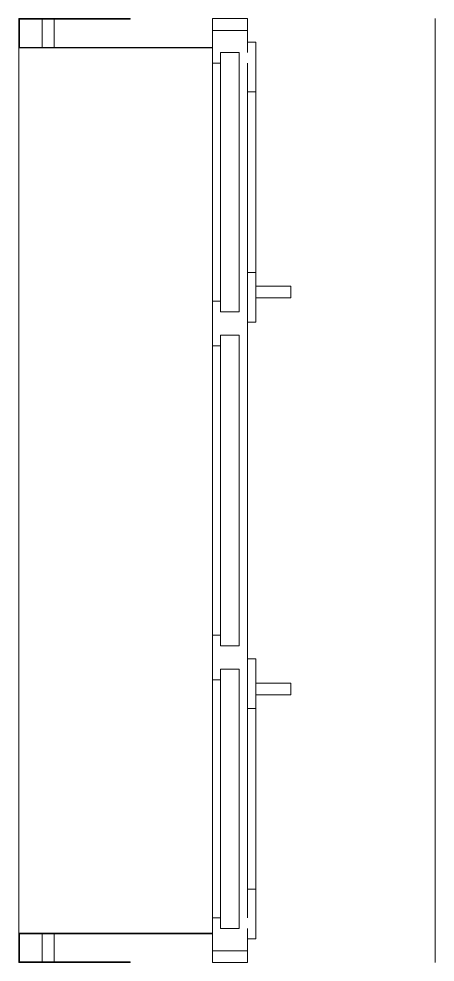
# Model space of a CAD drawing. Header units: millimetres. Extents: x -515342 to 330399, y -224905 to 507333.
# Drawn here: x -375580 to -374870, y 265266 to 266875 of the extents above; entities that cross this region are included whole.
import ezdxf

# ---------------------------------------------------------------- set-up
doc = ezdxf.new("R2010")
doc.units = ezdxf.units.MM
doc.layers.get('0').update_dxf_attribs({"lineweight": 0})
for name, color, linetype, lineweight in [('_ Окна', 7, 'Continuous', 0), ('Витраж', 7, 'Continuous', 0), ('Окна', 7, 'Continuous', 0), ('Стены внутренние', 7, 'Continuous', 0), ('Стены наружные', 7, 'Continuous', 0)]:
    doc.layers.add(name, color=color, linetype=linetype, lineweight=lineweight)

# ---------------------------------------------------------------- blocks, each defined once
blk = doc.blocks.new('Окно_ПВХ_3Створки_1Фрамуга-верх - АР_Окно_ОП_1820_h_х1570_3ст2фр-в-V3-О_АР_П_3__6_750_План 3 этажа')
at = {"layer": '_ Окна'}
for p, q in [((-729, 130), (-805, 130)), ((-805, 130), (-805, 70)), ((-785, 70), (-785, 130)), ((-729, 116), (-729, 130)), ((-247, 130), (-323, 130)), ((-323, 130), (-323, 116)), ((-247, 116), (-247, 130)), ((323, 130), (247, 130)), ((247, 130), (247, 116)), ((323, 116), (323, 130)), ((729, 130), (729, 116)), ((805, 130), (729, 130)), ((785, 70), (785, 130)), ((805, 70), (805, 130)), ((-747, 84), (-747, 116)), ((-747, 116), (-729, 116)), ((-323, 116), (-729, 116)), ((-323, 116), (-305, 116)), ((-305, 116), (-305, 84)), ((-265, 84), (-265, 116)), ((-265, 116), (-247, 116)), ((247, 116), (-247, 116)), ((247, 116), (265, 116)), ((265, 116), (265, 84)), ((305, 84), (305, 116)), ((305, 116), (323, 116)), ((729, 116), (323, 116)), ((729, 116), (747, 116)), ((747, 116), (747, 84)), ((-305, 84), (-747, 84)), ((265, 84), (-265, 84)), ((747, 84), (305, 84)), ((-805, 70), (-747, 70)), ((-765, 56), (-765, 70)), ((-680, 70), (-680, 56)), ((-372, 70), (-372, 56)), ((-305, 70), (-265, 70)), ((-287, 70), (-287, 56)), ((265, 70), (305, 70)), ((287, 56), (287, 70)), ((372, 70), (372, 56)), ((680, 70), (680, 56)), ((747, 70), (805, 70)), ((765, 70), (765, 56)), ((-680, 56), (-765, 56)), ((-287, 56), (-372, 56)), ((372, 56), (287, 56)), ((765, 56), (680, 56))]:
    blk.add_line(p, q, dxfattribs=at)
at = {"layer": 'Окна'}
for p, q in [((-729, 130), (-323, 130)), ((-247, 130), (247, 130)), ((323, 130), (729, 130)), ((-305, 70), (-729, 70)), ((265, 70), (-265, 70)), ((729, 70), (305, 70)), ((-372, 56), (-680, 56)), ((-348.5, -4), (-348.5, 56)), ((-328.5, 56), (-328.5, -4)), ((328.5, -4), (328.5, 56)), ((348.5, 56), (348.5, -4)), ((680, 56), (372, 56)), ((-328.5, -4), (-348.5, -4)), ((348.5, -4), (328.5, -4))]:
    blk.add_line(p, q, dxfattribs=at)
blk = doc.blocks.new('Прямоугольный импост - АР_Откос_Металлический_50х330 Белый Левый-9898763-О_АР_П_3__6_750_План 3 этажа')
at = {"layer": 'Витраж'}
blk.add_line((-515, 7044.7), (-515, 8554.7), dxfattribs=at)
blk = doc.blocks.new('Прямоугольный импост - АР_Откос_Металлический_50х330 Белый Правый-V23-О_АР_П_3__6_750_План 3 этажа')
at = {"layer": 'Витраж', "lineweight": 18}
for p, q in [((-50, -290), (-50, 40)), ((-50, 40), (0, 40)), ((-1, 39), (-49, 39)), ((-49, 39), (-49, -290)), ((-1, -150), (-1, 39)), ((0, 40), (0, -150)), ((0, -150), (-1, -150))]:
    blk.add_line(p, q, dxfattribs=at)
blk = doc.blocks.new('Прямоугольный импост - АР_Откос_Металлический_50х330 Белый Левый-V24-О_АР_П_3__6_750_План 3 этажа')
at = {"layer": 'Витраж', "lineweight": 18}
for p, q in [((0, 40), (-50, 40)), ((-50, 40), (-50, -290)), ((-49, -290), (-49, 39)), ((-49, 39), (-1, 39)), ((-1, 39), (-1, -150)), ((0, -150), (0, 40)), ((-1, -150), (0, -150))]:
    blk.add_line(p, q, dxfattribs=at)
blk = doc.blocks.new('СД_Люблино_Фасады_rvt-1-О_АР_П_3__6_750_План 3 этажа')
at = {"layer": 'Стены внутренние'}
for p, q in [((-475, 8555.6), (-475, 8603.9)), ((-455, 8603.7), (-455, 8555.6)), ((195, 8604.7), (195, 6994.7)), ((-475, 6995.5), (-475, 7043.9)), ((-455, 7043.9), (-455, 6995.7))]:
    blk.add_line(p, q, dxfattribs=at)
at = {"layer": 'Стены наружные'}
for p, q in [((-455, 8555.6), (-455, 8603.7)), ((-455, 6995.7), (-455, 7043.9))]:
    blk.add_line(p, q, dxfattribs=at)
at = {"layer": 'Витраж', "lineweight": 9, "rotation": 89.99999999999991}
blk.add_blockref('Прямоугольный импост - АР_Откос_Металлический_50х330 Белый Левый-V24-О_АР_П_3__6_750_План 3 этажа', (-475, 8604.7), dxfattribs=at)
at = {"layer": 'Витраж', "lineweight": 9}
blk.add_blockref('Прямоугольный импост - АР_Откос_Металлический_50х330 Белый Левый-9898763-О_АР_П_3__6_750_План 3 этажа', (0, 0), dxfattribs=at)
at = {"layer": 'Витраж', "lineweight": 9, "extrusion": (0, 0, -1), "rotation": 270.0000000000001}
blk.add_blockref('Прямоугольный импост - АР_Откос_Металлический_50х330 Белый Правый-V23-О_АР_П_3__6_750_План 3 этажа', (475, 6994.7), dxfattribs=at)
at = {"layer": 'Окна', "lineweight": 9, "rotation": 89.99999999999977}
blk.add_blockref('Окно_ПВХ_3Створки_1Фрамуга-верх - АР_Окно_ОП_1820_h_х1570_3ст2фр-в-V3-О_АР_П_3__6_750_План 3 этажа', (-55, 7799.7), dxfattribs=at)

msp = doc.modelspace()

# ---------------------------------------------------------------- block references
msp.add_blockref('СД_Люблино_Фасады_rvt-1-О_АР_П_3__6_750_План 3 этажа', (-375064.6354, 258270.4137))

doc.saveas('drawing.dxf')
